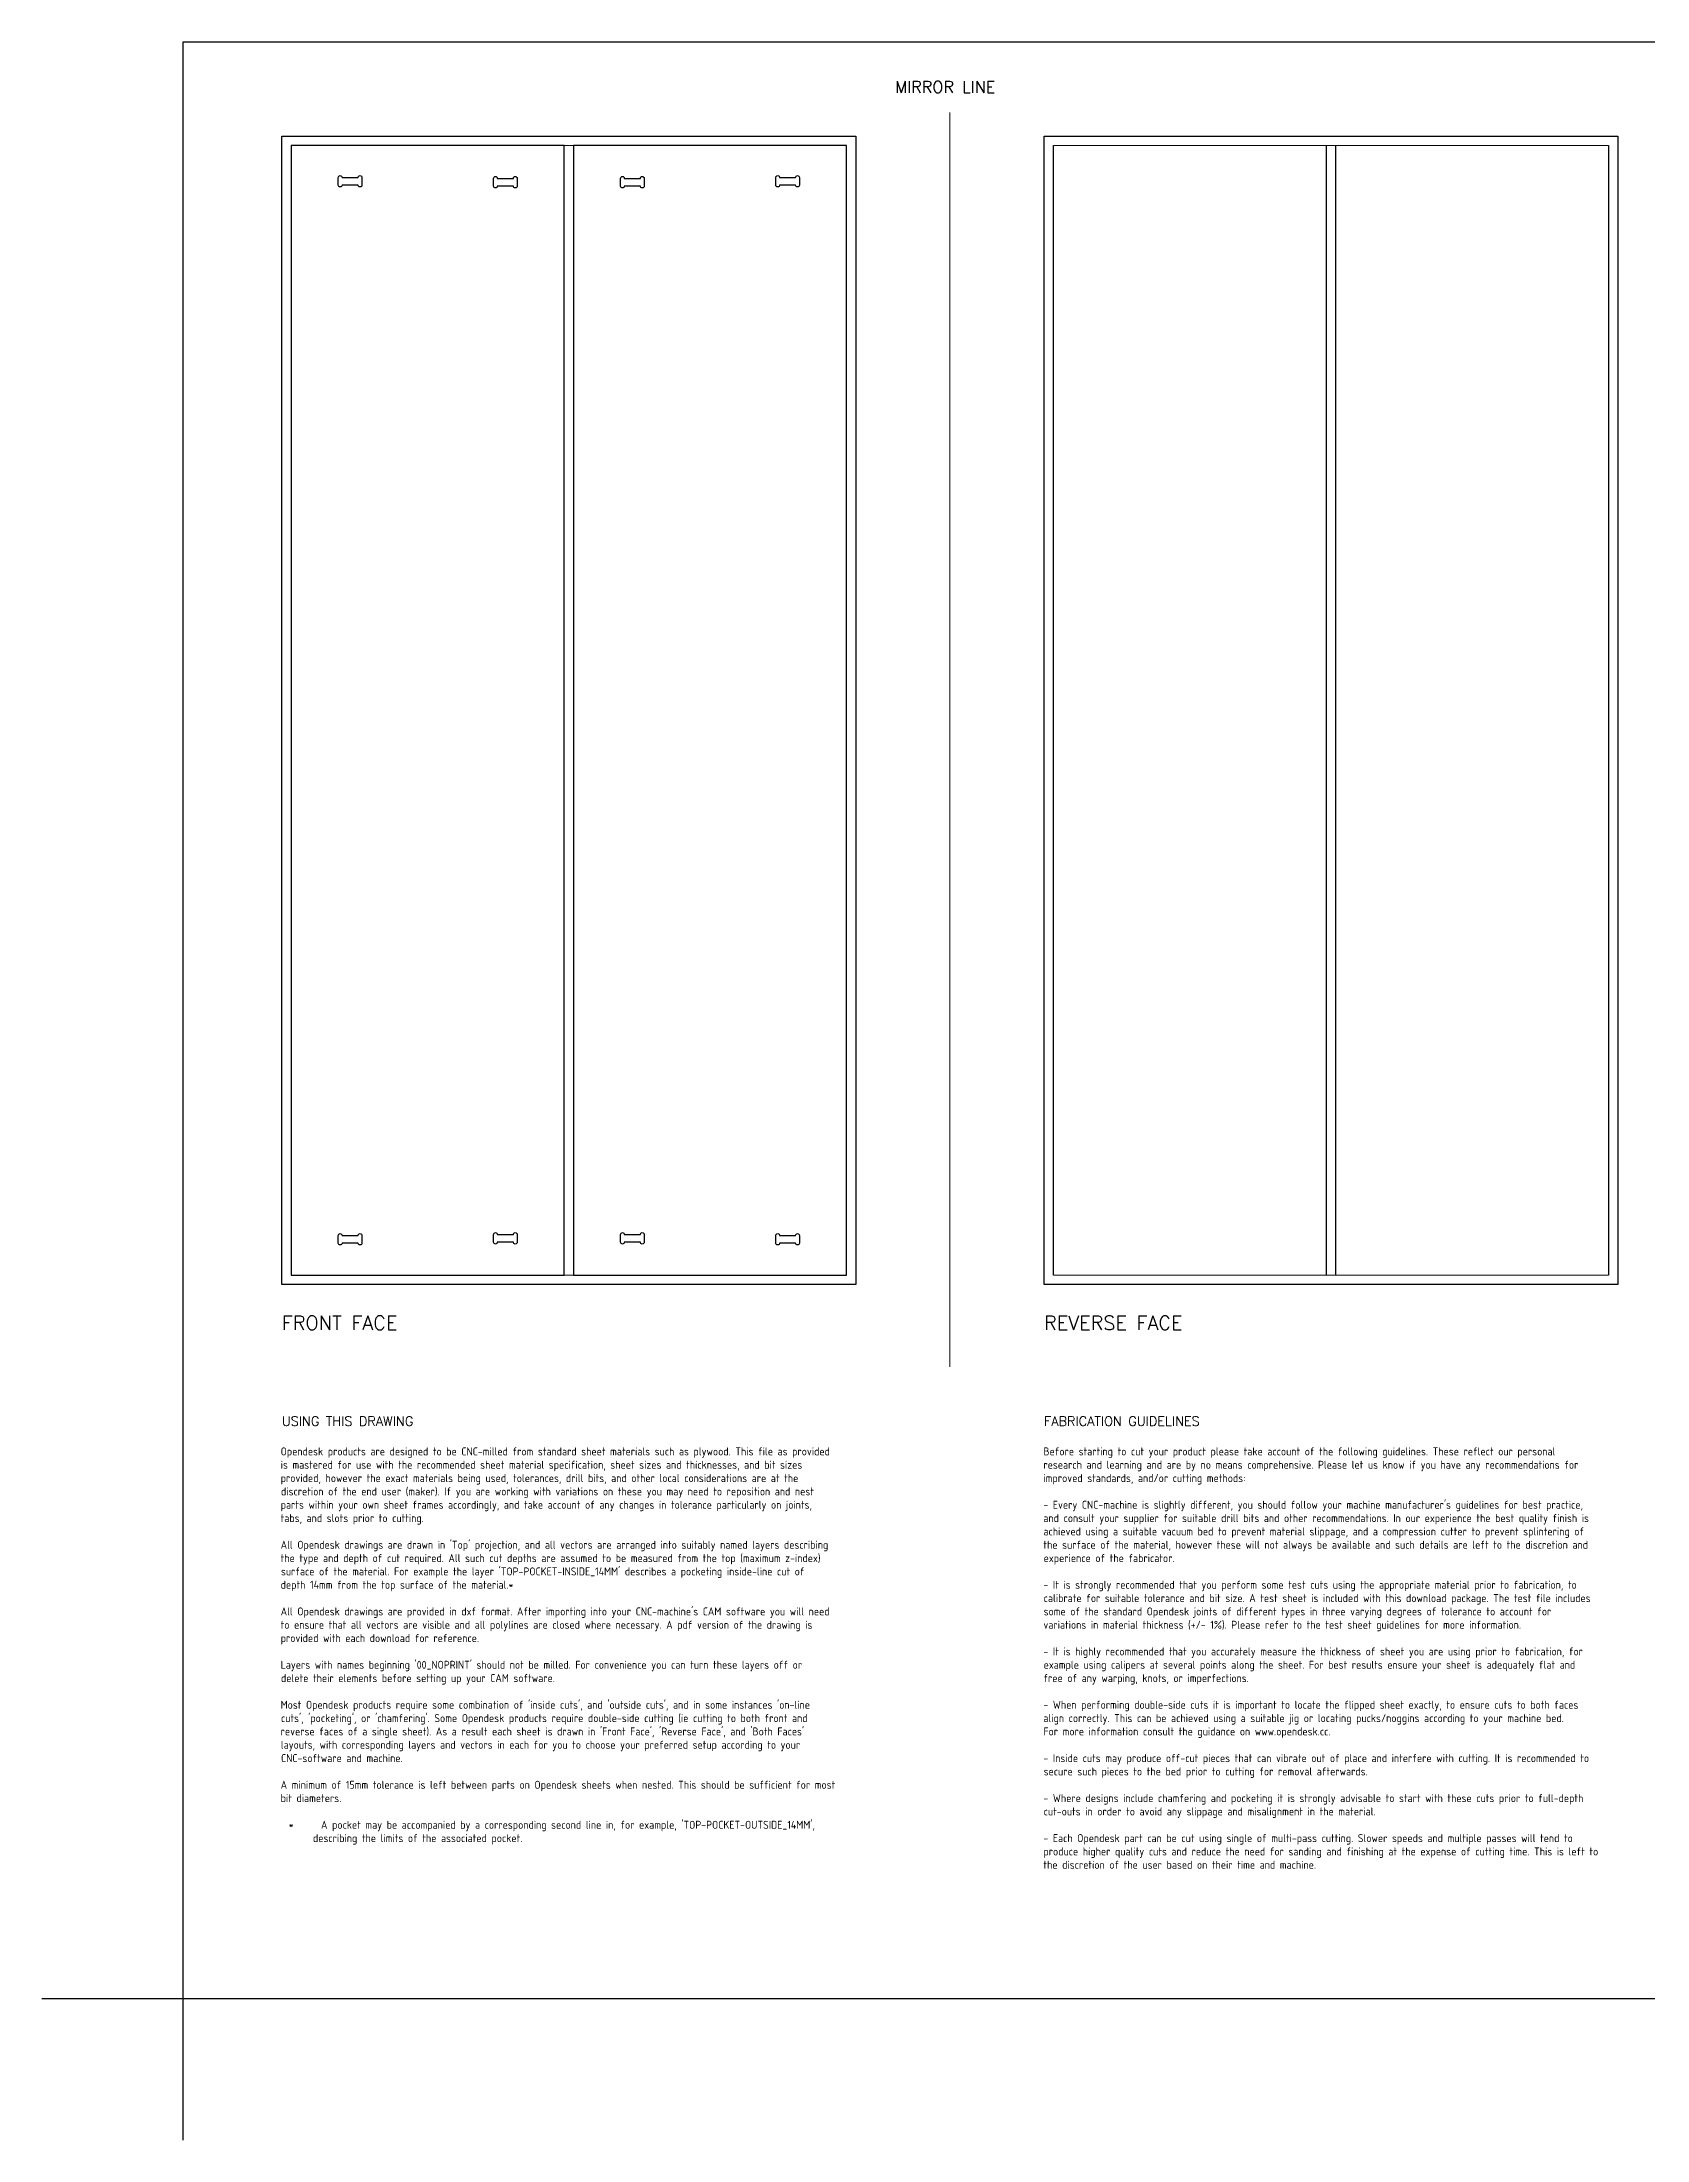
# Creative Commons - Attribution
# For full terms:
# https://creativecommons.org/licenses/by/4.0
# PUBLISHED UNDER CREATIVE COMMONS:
# Model space of a CAD drawing. Header units: millimetres. Extents: x -300 to 5880, y -300 to 4158.
# Drawn here: x -300 to 3112, y -300 to 4158 of the extents above; entities that cross this region are included whole.
import ezdxf
from ezdxf.enums import TextEntityAlignment as Align

# ---------------------------------------------------------------- set-up
doc = ezdxf.new("R2010")
doc.units = ezdxf.units.MM
doc.layers.add('00-NOPRINT_TEXT', color=7, linetype='Continuous', lineweight=25)
doc.layers.add('00_NOPRINT_TOLERANCE', color=7, linetype='Continuous', lineweight=5)
for name, color, linetype, lineweight, true_color in [('BOARD_$TH-NOMINAL', 3, 'Continuous', 30, 0x00ff00), ('TOP-CUT-INSIDE_THRU', 1, 'Continuous', 25, 0xff1c00), ('TOP-CUT-OUTSIDE_THRU', 220, 'Continuous', 25, 0xff00d1), ('TOP-POCKET-INSIDE_12.000MM', 140, 'Continuous', 25, 0x00b1ff)]:
    doc.layers.add(name, color=color, linetype=linetype, lineweight=lineweight, true_color=true_color)
doc.layers.add('REV-FILLET-ONLINE_3.0MM', color=216, linetype='Continuous', true_color=0x801770)
doc.layers.add('TOP-FILLET-ONLINE_3.0MM', color=220, linetype='Continuous', true_color=0xff00d9)
doc.styles.add('OD-ISOCP-17_240', font='isocp.shx')
doc.styles.add('OD-ISOCP-17_241', font='isocp.shx')
doc.styles.add('OD-ISOCP-17_242', font='isocp.shx')
doc.styles.add('OD-ISOCP-17_243', font='isocp.shx')
doc.styles.add('OD-ISOCP-17_244', font='isocp.shx')
doc.styles.add('OD-ISOCP-17_245', font='isocp.shx')
doc.styles.add('OD-ISOCP-17_246', font='isocp.shx')
doc.styles.add('OD-ISOCP-17_247', font='isocp.shx')
doc.styles.add('OD-ISOCP-17_248', font='isocp.shx')
doc.styles.add('OD-ISOCP-17_249', font='isocp.shx')
doc.styles.add('OD-ISOCP-17_250', font='isocp.shx')
doc.styles.add('OD-ISOCP-17_251', font='isocp.shx')
doc.styles.add('OD-ISOCP-17_252', font='isocp.shx')
doc.styles.add('OD-ISOCP-17_253', font='isocp.shx')
doc.styles.add('OD-ISOCP-17_254', font='isocp.shx')
doc.styles.add('OD-ISOCP-17_255', font='isocp.shx')
doc.styles.add('OD-ISOCP-17_256', font='isocp.shx')
doc.styles.add('OD-ISOCP-17_257', font='isocp.shx')
doc.styles.add('OD-ISOCP-17_258', font='isocp.shx')
doc.styles.add('OD-ISOCP-17_259', font='isocp.shx')
doc.styles.add('OD-ISOCP-17_260', font='isocp.shx')
doc.styles.add('OD-ISOCP-17_261', font='isocp.shx')
doc.styles.add('OD-ISOCP-17_262', font='isocp.shx')
doc.styles.add('OD-ISOCP-17_263', font='isocp.shx')
doc.styles.add('OD-ISOCP-17_264', font='isocp.shx')
doc.styles.add('OD-ISOCP-17_265', font='isocp.shx')
doc.styles.add('OD-ISOCP-17_266', font='isocp.shx')
doc.styles.add('OD-ISOCP-17_267', font='isocp.shx')
doc.styles.add('OD-ISOCP-17_268', font='isocp.shx')
doc.styles.add('OD-ISOCP-17_269', font='isocp.shx')
doc.styles.add('OD-ISOCP-17_270', font='isocp.shx')
doc.styles.add('OD-ISOCP-17_271', font='isocp.shx')
doc.styles.add('OD-ISOCP-17_272', font='isocp.shx')
doc.styles.add('OD-ISOCP-17_273', font='isocp.shx')
doc.styles.add('OD-ISOCP-17_274', font='isocp.shx')
doc.styles.add('OD-ISOCP-17_275', font='isocp.shx')
doc.styles.add('OD-ISOCP-17_276', font='isocp.shx')
doc.styles.add('OD-ISOCP-17_277', font='isocp.shx')
doc.styles.add('OD-ISOCP-17_278', font='isocp.shx')
doc.styles.add('OD-ISOCP-17_279', font='isocp.shx')
doc.styles.add('OD-ISOCP-17_280', font='isocp.shx')
doc.styles.add('OD-ISOCP-17_281', font='isocp.shx')
doc.styles.add('OD-ISOCP-17_282', font='isocp.shx')
doc.styles.add('OD-ISOCP-17_283', font='isocp.shx')
doc.styles.add('OD-ISOCP-17_284', font='isocp.shx')
doc.styles.add('OD-ISOCP-17_285', font='isocp.shx')
doc.styles.add('OD-ISOCP-17_286', font='isocp.shx')
doc.styles.add('OD-ISOCP-17_287', font='isocp.shx')
doc.styles.add('OD-ISOCP-17_288', font='isocp.shx')
doc.styles.add('OD-SIMPLEX-20_87', font='simplex.shx')
doc.styles.add('OD-SIMPLEX-20_88', font='simplex.shx')
doc.styles.add('OD-SIMPLEX-25_89', font='simplex.shx')
doc.styles.add('OD-SIMPLEX-30_88', font='simplex.shx')
doc.styles.add('OD-SIMPLEX-30_89', font='simplex.shx')

# ---------------------------------------------------------------- blocks, each defined once
blk = doc.blocks.new('Borders Opendesk_7')
at = {"layer": '00-NOPRINT_TEXT'}
for p, q in [((0, 4158), (5880, 4158)), ((0, 0), (0, 4158)), ((0, 0), (-300, 0)), ((0, -300), (0, 0)), ((5880, 0), (0, 0))]:
    blk.add_line(p, q, dxfattribs=at)
at = {"layer": '00_NOPRINT_TOLERANCE'}
for p, q in [((1630, 1343.2), (1630, 4008)), ((210, 3958), (1430, 3958)), ((210, 1518), (210, 3958)), ((230, 3938), (1410, 3938)), ((230, 1538), (230, 3938)), ((1410, 3938), (1410, 1538)), ((1430, 3958), (1430, 1518)), ((1830, 3958), (3050, 3958)), ((1830, 1518), (1830, 3958)), ((1850, 1538), (1850, 3938)), ((1850, 3938), (3030, 3938)), ((3030, 3938), (3030, 1538)), ((3050, 3958), (3050, 1518)), ((1430, 1518), (210, 1518)), ((1410, 1538), (230, 1538)), ((3050, 1518), (1830, 1518)), ((3030, 1538), (1850, 1538))]:
    blk.add_line(p, q, dxfattribs=at)
at = {"layer": 'BOARD_$TH-NOMINAL'}
for p, q in [((210, 3958), (1430, 3958)), ((210, 1518), (210, 3958)), ((1430, 3958), (1430, 1518)), ((1830, 3958), (3050, 3958)), ((1830, 1518), (1830, 3958)), ((3050, 3958), (3050, 1518)), ((1430, 1518), (210, 1518)), ((3050, 1518), (1830, 1518))]:
    blk.add_line(p, q, dxfattribs=at)
at = {"layer": '00-NOPRINT_TEXT', "style": 'OD-SIMPLEX-25_89'}
blk.add_text('MIRROR LINE', height=25, dxfattribs=at).set_placement((1513.3, 4049.9))
at = {"layer": '00-NOPRINT_TEXT', "color": 7}
for s, height, style, p in [('FRONT FACE', 30, 'OD-SIMPLEX-30_89', (210, 1451.3)), ('REVERSE FACE', 30, 'OD-SIMPLEX-30_88', (1830, 1451.3)), ('USING THIS DRAWING', 20, 'OD-SIMPLEX-20_88', (210, 1237.4)), ('FABRICATION GUIDELINES', 20, 'OD-SIMPLEX-20_87', (1830, 1237.4))]:
    blk.add_text(s, height=height, dxfattribs=dict(at, style=style)).set_placement(p, align=Align.TOP_LEFT)
for s, style, p in [('Opendesk products are designed to be CNC-milled from standard sheet materials such as plywood. This file as provided', 'OD-ISOCP-17_265', (207.4, 1154.7)), ('Before starting to cut your product please take account of the following guidelines. These reflect our personal', 'OD-ISOCP-17_240', (1828.7, 1154.7)), ('is mastered for use with the recommended sheet material specification, sheet sizes and thicknesses, and bit sizes', 'OD-ISOCP-17_266', (207.4, 1126.3)), ('provided, however the exact materials being used, tolerances, drill bits, and other local considerations are at the', 'OD-ISOCP-17_267', (207.4, 1098)), ('research and learning and are by no means comprehensive. Please let us know if you have any recommendations for', 'OD-ISOCP-17_241', (1828.7, 1126.3)), ('improved standards, and/or cutting methods:', 'OD-ISOCP-17_242', (1828.7, 1098)), ('discretion of the end user (maker). If you are working with variations on these you may need to reposition and nest', 'OD-ISOCP-17_268', (208.1, 1069.7)), ('tabs, and slots prior to cutting.', 'OD-ISOCP-17_270', (207.4, 1013)), ('parts within your own sheet frames accordingly, and take account of any changes in tolerance particularly on joints,', 'OD-ISOCP-17_269', (207.4, 1041.3)), ("- Every CNC-machine is slightly different, you should follow your machine manufacturer's guidelines for best practice,", 'OD-ISOCP-17_243', (1828.7, 1041.3)), ('and consult your supplier for suitable drill bits and other recommendations. In our experience the best quality finish is', 'OD-ISOCP-17_244', (1828.7, 1013)), ('achieved using a suitable vacuum bed to prevent material slippage, and a compression cutter to prevent splintering of', 'OD-ISOCP-17_245', (1828.7, 984.7)), ('the type and depth of cut required. All such cut depths are assumed to be measured from the top (maximum z-index)', 'OD-ISOCP-17_272', (207.4, 928)), ("All Opendesk drawings are drawn in 'Top' projection, and all vectors are arranged into suitably named layers describing", 'OD-ISOCP-17_271', (207.4, 956.3)), ('the surface of the material, however these will not always be available and such details are left to the discretion and', 'OD-ISOCP-17_246', (1828.7, 956.3)), ('experience of the fabricator.', 'OD-ISOCP-17_247', (1829.2, 928)), ("surface of the material. For example the layer 'TOP-POCKET-INSIDE_14MM' describes a pocketing inside-line cut of", 'OD-ISOCP-17_273', (208, 899.7)), ('depth 14mm from the top surface of the material.*', 'OD-ISOCP-17_274', (207.4, 871.3)), ('- It is strongly recommended that you perform some test cuts using the appropriate material prior to fabrication, to', 'OD-ISOCP-17_248', (1828.7, 871.3)), ('calibrate for suitable tolerance and bit size. A test sheet is included with this download package. The test file includes', 'OD-ISOCP-17_249', (1829.3, 843)), ('to ensure that all vectors are visible and all polylines are closed where necessary. A pdf version of the drawing is', 'OD-ISOCP-17_276', (207.4, 786.3)), ("All Opendesk drawings are provided in dxf format. After importing into your CNC-machine's CAM software you will need", 'OD-ISOCP-17_275', (207.4, 814.7)), ('variations in material thickness (+/- 1%). Please refer to the test sheet guidelines for more information.', 'OD-ISOCP-17_251', (1828.7, 786.3)), ('some of the standard Opendesk joints of different types in three varying degrees of tolerance to account for', 'OD-ISOCP-17_250', (1829.2, 814.7)), ('provided with each download for reference.', 'OD-ISOCP-17_277', (207.4, 758)), ("Layers with names beginning '00_NOPRINT' should not be milled. For convenience you can turn these layers off or", 'OD-ISOCP-17_278', (207.4, 701.3)), ('- It is highly recommended that you accurately measure the thickness of sheet you are using prior to fabrication, for', 'OD-ISOCP-17_252', (1828.7, 729.7)), ('example using calipers at several points along the sheet. For best results ensure your sheet is adequately flat and', 'OD-ISOCP-17_253', (1829.2, 701.3)), ('delete their elements before setting up your CAM software.', 'OD-ISOCP-17_279', (208.1, 673)), ('free of any warping, knots, or imperfections.', 'OD-ISOCP-17_254', (1828.7, 673)), ("Most Opendesk products require some combination of 'inside cuts', and 'outside cuts', and in some instances 'on-line", 'OD-ISOCP-17_280', (207.4, 616.3)), ('- When performing double-side cuts it is important to locate the flipped sheet exactly, to ensure cuts to both faces', 'OD-ISOCP-17_255', (1828.7, 616.3)), ("reverse faces of a single sheet). As a result each sheet is drawn in 'Front Face', 'Reverse Face', and 'Both Faces'", 'OD-ISOCP-17_282', (207.4, 559.7)), ("cuts', 'pocketing', or 'chamfering'. Some Opendesk products require double-side cutting (ie cutting to both front and", 'OD-ISOCP-17_281', (208.1, 588)), ('align correctly. This can be achieved using a suitable jig or locating pucks/noggins according to your machine bed.', 'OD-ISOCP-17_256', (1828.7, 588)), ('layouts, with corresponding layers and vectors in each for you to choose your preferred setup according to your', 'OD-ISOCP-17_283', (207.8, 531.3)), ('For more information consult the guidance on www.opendesk.cc.', 'OD-ISOCP-17_257', (1828.7, 559.7)), ('CNC-software and machine.', 'OD-ISOCP-17_284', (208.2, 503)), ('- Inside cuts may produce off-cut pieces that can vibrate out of place and interfere with cutting. It is recommended to', 'OD-ISOCP-17_258', (1828.7, 503)), ('secure such pieces to the bed prior to cutting for removal afterwards.', 'OD-ISOCP-17_259', (1829.2, 474.7)), ('A minimum of 15mm tolerance is left between parts on Opendesk sheets when nested. This should be sufficient for most', 'OD-ISOCP-17_285', (207.4, 446.3)), ('bit diameters.', 'OD-ISOCP-17_286', (207.4, 418)), ('- Where designs include chamfering and pocketing it is strongly advisable to start with these cuts prior to full-depth', 'OD-ISOCP-17_260', (1828.7, 418)), ('cut-outs in order to avoid any slippage and misalignment in the material.', 'OD-ISOCP-17_261', (1829.3, 389.7)), ("*      A pocket may be accompanied by a corresponding second line in, for example, 'TOP-POCKET-OUTSIDE_14MM',", 'OD-ISOCP-17_287', (224.4, 361.3)), ('describing the limits of the associated pocket.', 'OD-ISOCP-17_288', (276.1, 333)), ('- Each Opendesk part can be cut using single of multi-pass cutting. Slower speeds and multiple passes will tend to', 'OD-ISOCP-17_262', (1828.7, 333)), ('produce higher quality cuts and reduce the need for sanding and finishing at the expense of cutting time. This is left to', 'OD-ISOCP-17_263', (1828.7, 304.7)), ('the discretion of the user based on their time and machine.', 'OD-ISOCP-17_264', (1828.7, 276.3))]:
    blk.add_text(s, height=17, dxfattribs=dict(at, style=style)).set_placement(p)

msp = doc.modelspace()

# ---------------------------------------------------------------- linework, layer by layer
at = {"layer": 'REV-FILLET-ONLINE_3.0MM'}
for p, q in [((1850, 1538), (1850, 3938)), ((2430, 3938), (2430, 1538)), ((2450, 1538), (2450, 3938)), ((3030, 3938), (3030, 1538))]:
    msp.add_line(p, q, dxfattribs=at)
at = {"layer": 'TOP-CUT-INSIDE_THRU'}
for points in [[(372.1, 3870.1, -1), (380.1, 3870.1), (380.1, 3853.9, -1), (372.1, 3853.9), (337.9, 3853.9, -1), (329.9, 3853.9), (329.9, 3870.1, -1), (337.9, 3870.1)], [(1310.1, 3853.9, -1), (1302.1, 3853.9), (1267.9, 3853.9, -1), (1259.9, 3853.9), (1259.9, 3870.1, -1), (1267.9, 3870.1), (1302.1, 3870.1, -1), (1310.1, 3870.1)], [(380.1, 1605.9, -1), (372.1, 1605.9), (337.9, 1605.9, -1), (329.9, 1605.9), (329.9, 1622.1, -1), (337.9, 1622.1), (372.1, 1622.1, -1), (380.1, 1622.1)], [(1310.1, 1622.1), (1310.1, 1605.9, -1), (1302.1, 1605.9), (1267.9, 1605.9, -1), (1259.9, 1605.9), (1259.9, 1622.1, -1), (1267.9, 1622.1), (1302.1, 1622.1, -1)]]:
    msp.add_lwpolyline(points, format="xyb", close=True, dxfattribs=at)
at = {"layer": 'TOP-CUT-OUTSIDE_THRU'}
for points in [[(810, 1538), (810, 3938), (230, 3938), (230, 1538)], [(830, 3938), (830, 1538), (1410, 1538), (1410, 3938)]]:
    msp.add_lwpolyline(points, close=True, dxfattribs=at)
at = {"layer": 'TOP-FILLET-ONLINE_3.0MM'}
for p, q in [((230, 3938), (230, 1538)), ((810, 1538), (810, 3938)), ((830, 3938), (830, 1538)), ((1410, 1538), (1410, 3938))]:
    msp.add_line(p, q, dxfattribs=at)
at = {"layer": 'TOP-POCKET-INSIDE_12.000MM'}
for points in [[(702.1, 3868.1, -1), (710.1, 3868.1), (710.1, 3851.9, -1), (702.1, 3851.9), (667.9, 3851.9, -1), (659.9, 3851.9), (659.9, 3868.1, -1), (667.9, 3868.1)], [(980.1, 3851.9, -1), (972.1, 3851.9), (937.9, 3851.9, -1), (929.9, 3851.9), (929.9, 3868.1, -1), (937.9, 3868.1), (972.1, 3868.1, -1), (980.1, 3868.1)], [(659.9, 1624.1, -1), (667.9, 1624.1), (702.1, 1624.1, -1), (710.1, 1624.1), (710.1, 1607.9, -1), (702.1, 1607.9), (667.9, 1607.9, -1), (659.9, 1607.9)], [(972.1, 1624.1, -1), (980.1, 1624.1), (980.1, 1607.9, -1), (972.1, 1607.9), (937.9, 1607.9, -1), (929.9, 1607.9), (929.9, 1624.1, -1), (937.9, 1624.1)]]:
    msp.add_lwpolyline(points, format="xyb", close=True, dxfattribs=at)

# ---------------------------------------------------------------- block references
msp.add_blockref('Borders Opendesk_7', (0, 0))

doc.saveas('drawing.dxf')
